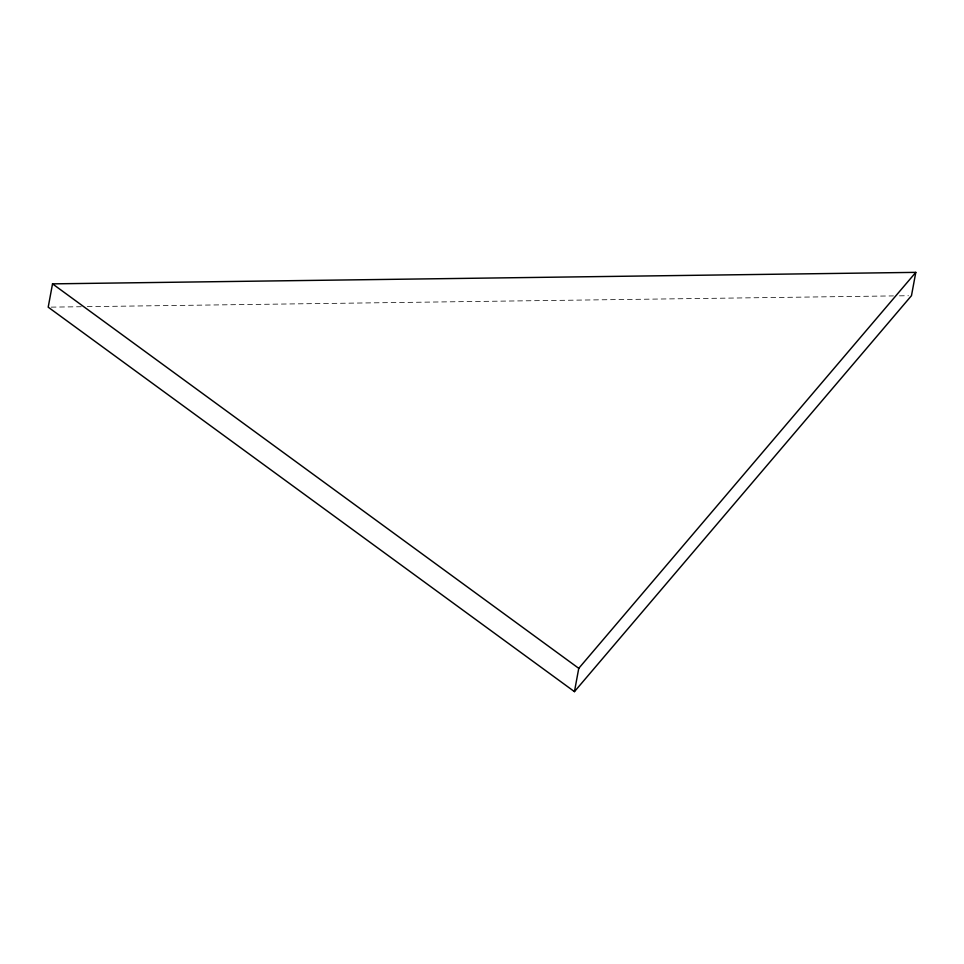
<?xml version="1.0" encoding="UTF-8"?>
<svg xmlns="http://www.w3.org/2000/svg" width="964" height="964" viewBox="0 0 964 964"><rect width="100%" height="100%" fill="white"/><g stroke="black" fill="none" stroke-linecap="round" stroke-linejoin="round"><path stroke-width="0.72" stroke-dasharray="4.82 3.62" d="M51.213 307.13L81.289 306.733M87.302 306.648L893.435 295.912M899.448 295.84L908.474 295.719"/><path stroke-width="1.45" d="M52.526 283.862L48.2 307.167L574.448 691.634L911.474 295.671L915.8 272.366L52.526 283.862L578.762 668.329L574.448 691.634M578.762 668.329L915.8 272.366"/></g></svg>
